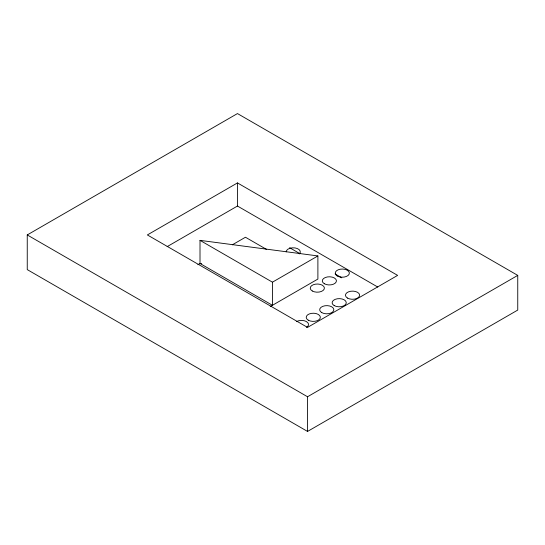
<?xml version="1.0" encoding="UTF-8"?>
<svg xmlns="http://www.w3.org/2000/svg" width="545" height="545" viewBox="0 0 545 545"><rect width="100%" height="100%" fill="white"/><g stroke="black" fill="none" stroke-linecap="round" stroke-linejoin="round"><path stroke-width="0.82" d="M27.25 234.936L237.463 113.571L517.75 275.389L517.75 310.064L307.537 431.429L27.25 269.611L27.25 234.936L307.537 396.753L517.75 275.389M237.463 182.922L147.375 234.936L307.537 327.402L397.625 275.389L237.463 182.922L237.463 206.037L377.794 287.052M167.152 246.633L237.463 206.037M197.849 264.727L200.008 263.48L201.691 263.698M232.265 244.855L245.454 237.239L266.675 249.487M272.439 282.181L272.439 305.295L200.008 263.48L200.008 240.359L272.439 282.181L317.892 255.939L317.892 279.054L270.279 306.542M200.008 240.359L317.892 255.939M289.627 247.716L299.913 253.65M335.182 274.012L341.79 277.827M307.537 396.753L307.537 431.429M286.166 251.892A7.078 4.088 0 0 1 295.077 247.941A7.078 4.088 0 0 1 299.375 253.929M296.46 321.611A7.078 4.088 0 0 1 306.474 321.611A7.078 4.088 0 0 1 306.474 327.388M308.272 320.194A7.078 4.088 0 0 0 320.113 318.362A7.078 4.088 0 0 0 311.447 313.361A7.078 4.088 0 0 0 308.272 320.194M321.754 312.612A7.078 4.088 0 0 0 333.595 310.779A7.078 4.088 0 0 0 324.922 305.772A7.078 4.088 0 0 0 321.754 312.612M334.187 305.595A7.078 4.088 0 0 0 346.027 303.763A7.078 4.088 0 0 0 337.362 298.762A7.078 4.088 0 0 0 334.187 305.595M347.526 298.088A7.078 4.088 0 0 0 359.373 296.255A7.078 4.088 0 0 0 350.701 291.255A7.078 4.088 0 0 0 347.526 298.088M337.294 276.008A7.078 4.088 0 0 0 349.134 274.183A7.078 4.088 0 0 0 340.468 269.175A7.078 4.088 0 0 0 337.294 276.008M324.35 283.747A7.078 4.088 0 0 0 336.197 281.915A7.078 4.088 0 0 0 327.525 276.915A7.078 4.088 0 0 0 324.35 283.747M312.319 290.996A7.078 4.088 0 0 0 324.159 289.163A7.078 4.088 0 0 0 315.487 284.156A7.078 4.088 0 0 0 312.319 290.996"/></g></svg>
